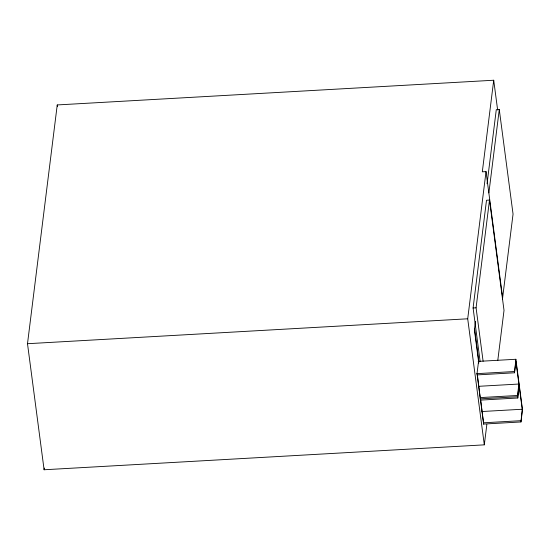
<?xml version="1.0" encoding="UTF-8"?>
<svg xmlns="http://www.w3.org/2000/svg" width="550" height="550" viewBox="0 0 550 550"><rect width="100%" height="100%" fill="white"/><g stroke="black" fill="none" stroke-linecap="round" stroke-linejoin="round"><path stroke-width="0.82" d="M486.853 424.401L484.309 444.847L44.103 469.762L27.5 343.709L57.241 104.94L493.714 80.238L497.64 110.048M44.103 469.762L44.316 468.057M493.714 80.238L482.309 171.82L486.035 171.607L502.645 297.66L502.432 299.365M484.309 444.847L467.706 318.794L486.035 171.607M487.066 183.707L496.286 109.663L499.269 109.498L513.054 214.094L502.666 297.495M480.129 361.426L473.089 307.972L486.509 200.241L489.493 200.076L504.02 310.372L497.791 360.422M488.881 192.899L499.269 109.498M483.113 361.261L476.073 307.808L489.493 200.076M475.461 321.358L474.402 329.863L478.775 363.082M478.555 361.377L477.022 373.643L483.67 424.064M514.498 372.79L515.921 361.343L518.911 384.031L517.488 395.484L480.178 397.595L477.29 374.082L477.194 374.901L514.498 372.79L515.859 359.267L478.17 361.398M519.179 384.478L517.653 396.743L479.964 398.874M520.809 420.688L483.498 422.806L480.611 399.293L480.514 400.111L517.818 398.001L519.241 386.554L522.232 409.241L520.974 421.953L483.285 424.084M520.974 421.953L522.5 409.688L515.859 359.267M473.089 307.972L476.073 307.808M27.5 343.709L467.706 318.794M476.644 373.663L514.332 371.532M478.672 386.313L518.911 384.031M481.979 411.524L522.232 409.241M517.488 395.484L517.818 398.001M474.554 328.639L478.926 361.852M57.241 104.94L57.461 106.645"/></g></svg>
